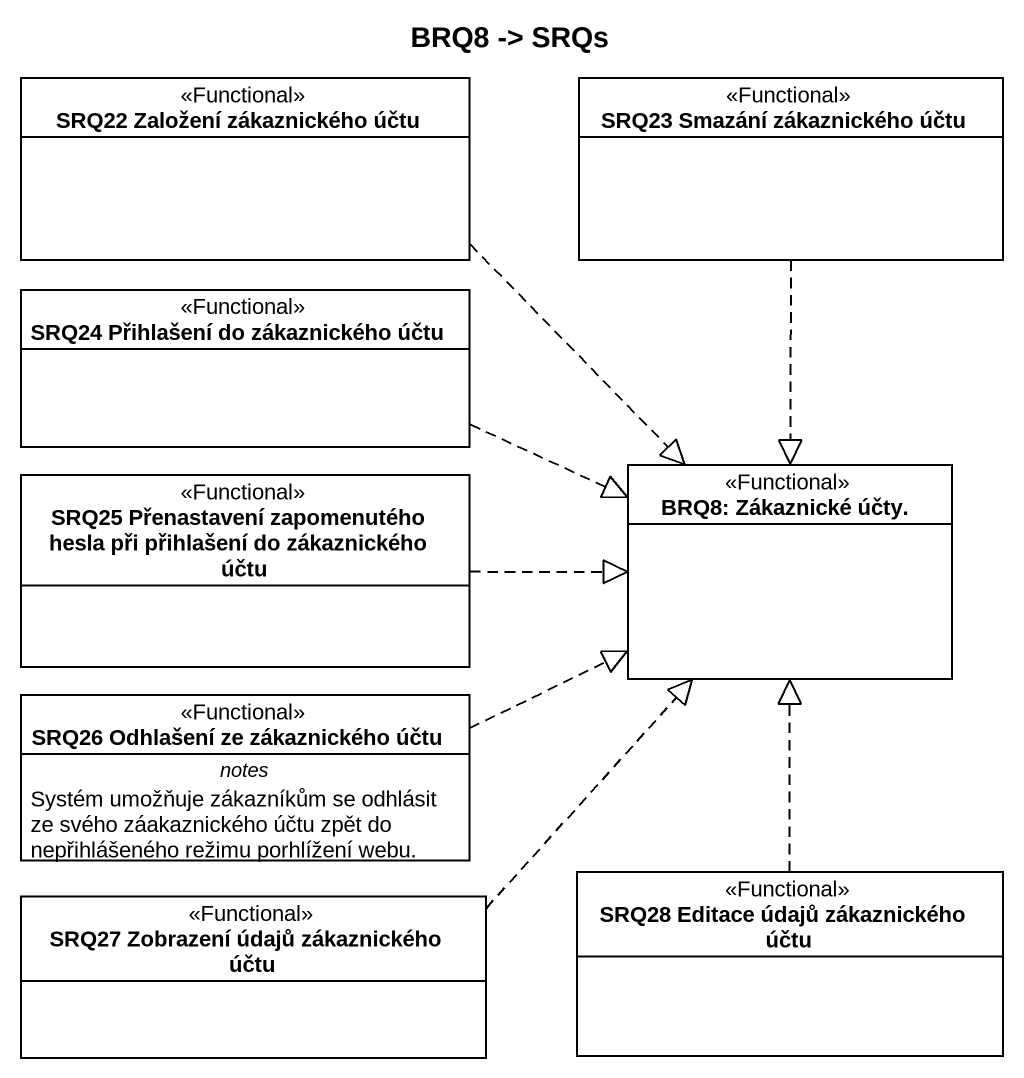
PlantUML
@startuml
title BRQ8 -> SRQs
hide circle
hide empty members
class "SRQ22 Založení zákaznického účtu" as SRQ22_Založení_zákaznického <<Functional>>
class "SRQ23 Smazání zákaznického účtu" as SRQ23_Smazání_zákaznického <<Functional>>
class "SRQ24 Přihlašení do zákaznického účtu" as SRQ24_Přihlašení_do <<Functional>>
class "SRQ25 Přenastavení zapomenutého hesla při přihlašení do zákaznického účtu" as SRQ25_Přenastavení <<Functional>>
class "BRQ8: Zákaznické účty." as BRQ8_Zákaznické_účty <<Functional>>
class "SRQ26 Odhlašení ze zákaznického účtu" as SRQ26_Odhlašení_ze <<Functional>> {
  -- notes --
  Systém umožňuje zákazníkům se odhlásit ze svého záakaznického účtu zpět do nepřihlášeného režimu porhlížení webu.
}
class "SRQ27 Zobrazení údajů zákaznického účtu" as SRQ27_Zobrazení_údajů <<Functional>>
class "SRQ28 Editace údajů zákaznického účtu" as SRQ28_Editace_údajů <<Functional>>
SRQ22_Založení_zákaznického ..|> BRQ8_Zákaznické_účty
SRQ23_Smazání_zákaznického ..|> BRQ8_Zákaznické_účty
SRQ24_Přihlašení_do .right.|> BRQ8_Zákaznické_účty
SRQ25_Přenastavení .right.|> BRQ8_Zákaznické_účty
SRQ26_Odhlašení_ze .right.|> BRQ8_Zákaznické_účty
SRQ27_Zobrazení_údajů .up.|> BRQ8_Zákaznické_účty
SRQ28_Editace_údajů .up.|> BRQ8_Zákaznické_účty
@enduml
